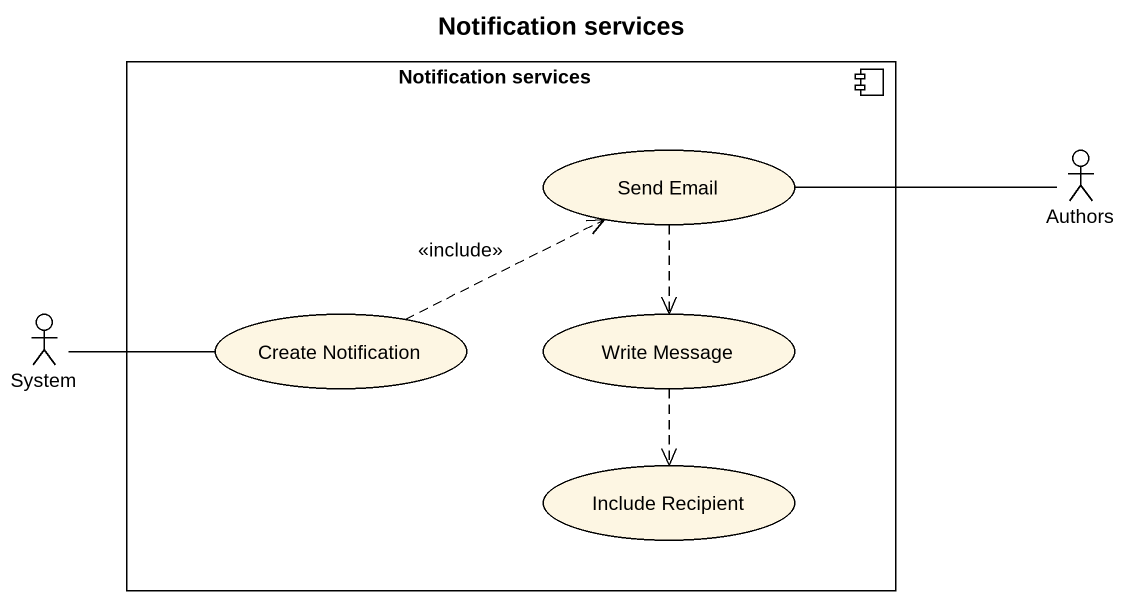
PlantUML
@startuml
title Notification services
component "Notification services" as Notification_services {
  usecase "Send Email" as Send_Email
  usecase "Create Notification" as Create_Notification
  usecase "Write Message" as Write_Message
  usecase "Include Recipient" as Include_Recipient
}
actor Authors
actor System
Send_Email ..> Write_Message
Authors -left- Send_Email
System -right- Create_Notification
Create_Notification .right.> Send_Email : <<include>>
Write_Message ..> Include_Recipient
@enduml
